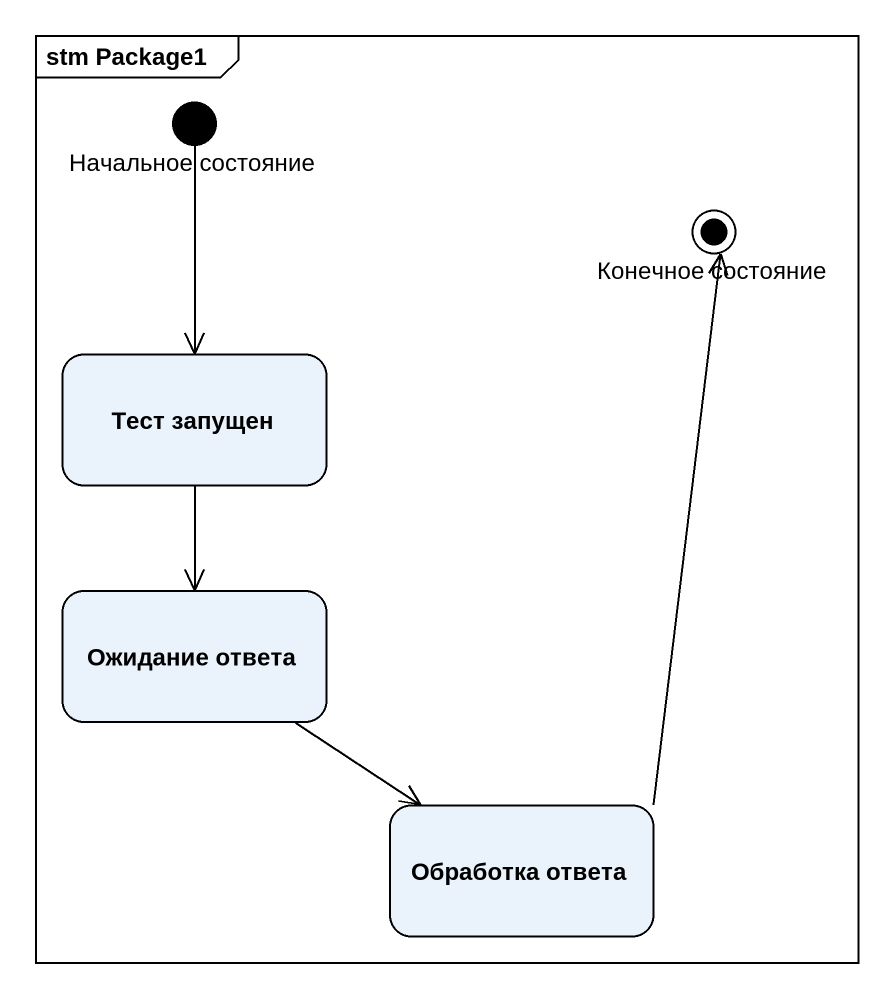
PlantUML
@startuml
mainframe stm Package1
hide empty description
state "Начальное состояние" as Начальное_состояние <<start>>
state "Конечное состояние" as Конечное_состояние <<end>>
state "Тест запущен" as Тест_запущен
state "Ожидание ответа" as Ожидание_ответа
state "Обработка ответа" as Обработка_ответа
Начальное_состояние --> Тест_запущен
Тест_запущен --> Ожидание_ответа
Ожидание_ответа --> Обработка_ответа
Обработка_ответа -up-> Конечное_состояние
@enduml
